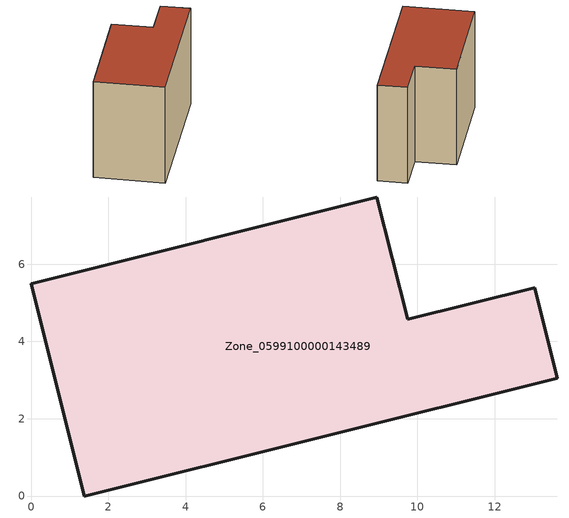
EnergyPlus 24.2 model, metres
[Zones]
Zone_0599100000143489
 floor ground (C_G): 1.37,0 0,5.49 8.95,7.74 9.75,4.57 13.04,5.39 13.62,3.05 z0
 wall outside (C_F): 13.62,3.05 13.04,5.39 9.75,4.57 8.95,7.74 0,5.49 1.37,0 13.62,3.05 z0:8.47
 roof outside (C_R): 0,5.49 1.37,0 13.62,3.05 13.04,5.39 9.75,4.57 8.95,7.74 z8.47
[BUILDING]
Pand.0599100000143489: North Axis=0; Terrain=City; Loads Convergence Tolerance Value=0.04; Temperature Convergence Tolerance Value=0.4; Solar Distribution=FullExterior; Maximum Number of Warmup Days=25; Minimum Number of Warmup Days=1
[Site:Location]
Rotterdam.The.Hague.AP_ZH_NLD Design_Conditions: Latitude=51.96; Longitude=4.45; Time Zone=1; Elevation=-4.5
[SITE:GROUNDTEMPERATURE:BUILDINGSURFACE]
18, 18, 18, 18, 18, 18, 18, 18, 18, 18, 18, 18
[MATERIAL] Thermal Absorptance=0.9; Solar Absorptance=0.7; Visible Absorptance=0.7
Name | Roughness | Thickness | Conductivity | Density | Specific Heat
G.TC.1975-1991 | MediumSmooth | 0.15 | 0.288461 | 540 | 1210
F.TC.1975-1991 | Rough | 0.3 | 0.230769 | 1920 | 840
R.TC.1975-1991 | MediumRough | 0.2 | 0.153846 | 1500 | 1000
[CONSTRUCTION]
C_G: G.TC.1975-1991
C_F: F.TC.1975-1991
C_R: R.TC.1975-1991
[ZONE]
Zone_0599100000143489: Type=1; Multiplier=1; Ceiling Height=Autocalculate; Volume=Autocalculate; Floor Area=autocalculate; Part of Total Floor Area=Yes
[ZONEINFILTRATION:DESIGNFLOWRATE]
Infil_Zone_0599100000143489: Zone or ZoneList or Space or SpaceList=Zone_0599100000143489; Schedule=AlwaysOn; Design Flow Rate Calculation Method=Flow/Area; Flow Rate per Floor Area=0.003; Constant Term Coefficient=1; Temperature Term Coefficient=0; Velocity Term Coefficient=0; Velocity Squared Term Coefficient=0
[HVACTEMPLATE:ZONE:IDEALLOADSAIRSYSTEM]
Zone_0599100000143489: Maximum Heating Supply Air Temperature=50; Minimum Cooling Supply Air Temperature=13; Maximum Heating Supply Air Humidity Ratio=0.0156; Minimum Cooling Supply Air Humidity Ratio=0.0077; Heating Limit=NoLimit; Cooling Limit=NoLimit; Dehumidification Control Type=ConstantSensibleHeatRatio; Cooling Sensible Heat Ratio=0.7; Dehumidification Setpoint=60; Humidification Control Type=None; Humidification Setpoint=30; Outdoor Air Method=None; Outdoor Air Flow Rate per Person=0.00944; Outdoor Air Flow Rate per Zone Floor Area=0; Outdoor Air Flow Rate per Zone=0; Demand Controlled Ventilation Type=None; Outdoor Air Economizer Type=NoEconomizer; Heat Recovery Type=None; Sensible Heat Recovery Effectiveness=0.7; Latent Heat Recovery Effectiveness=0.65
[ZONECONTROL:THERMOSTAT]
ThermostatControl_Zone_0599100000143489: Zone or ZoneList=Zone_0599100000143489; Control Type Schedule=DualSetpointControlType; Control 1=Thermostat_Zone_0599100000143489; Temperature Difference Between Cutout And Setpoint=0
[THERMOSTATSETPOINT:DUALSETPOINT]
Thermostat_Zone_0599100000143489: Heating Setpoint Temperature Schedule=HeatingSetpoint_Zone_0599100000143489; Cooling Setpoint Temperature Schedule=CoolingSetpoint_Zone_0599100000143489
[SCHEDULE:COMPACT]
HeatingSetpoint_Zone_0599100000143489: Through: 12/31, For: AllDays, Until: 24:00, 21
CoolingSetpoint_Zone_0599100000143489: Through: 12/31, For: AllDays, Until: 24:00, 24
DualSetpointControlType: Through: 12/31, For: AllDays, Until: 24:00, 4
AlwaysOn: Through: 12/31, For: AllDays, Until: 24:00, 1
